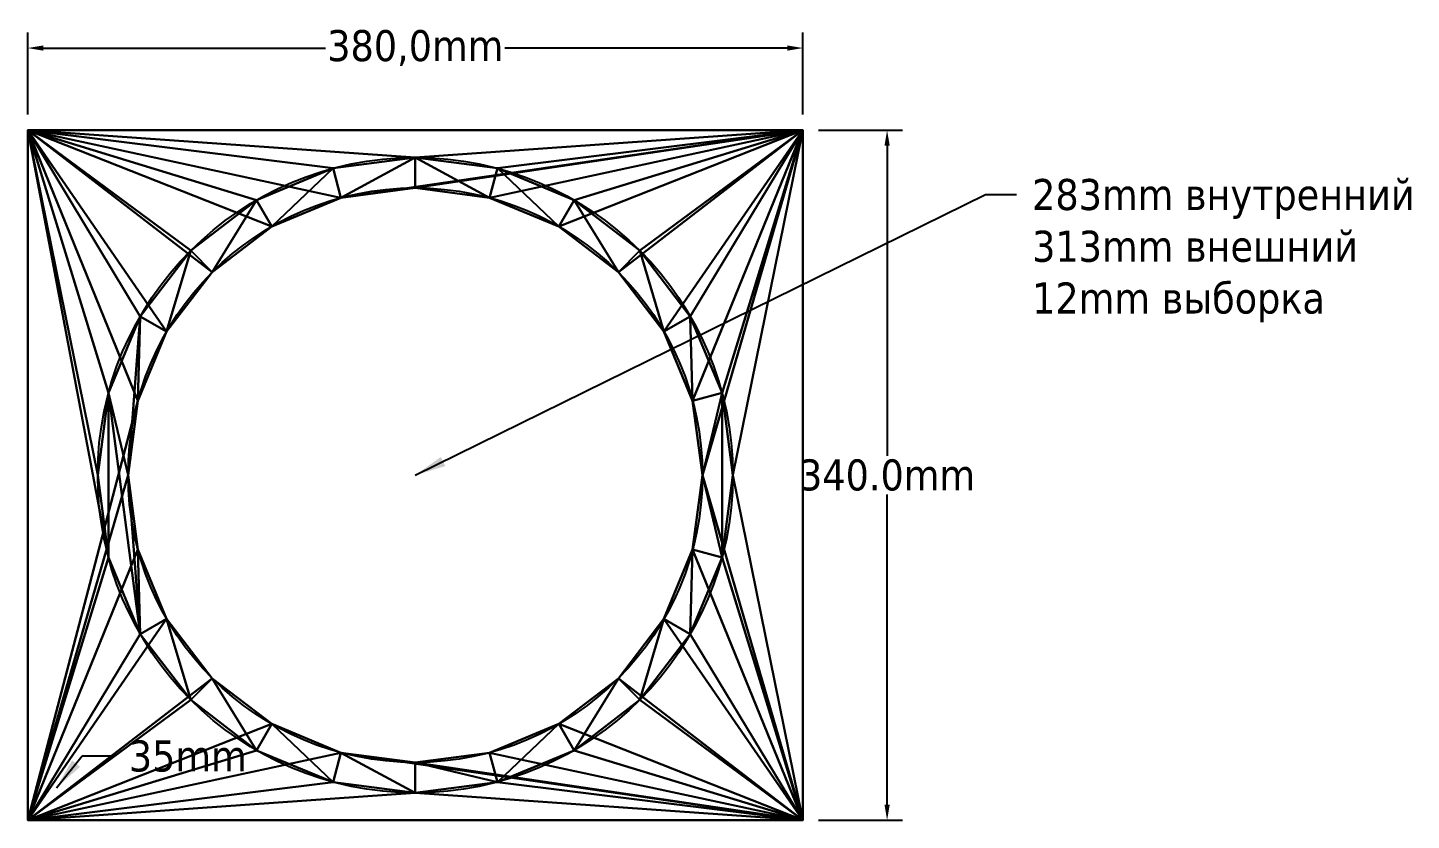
# Model space of a CAD drawing. Extents: x -115 to 1866, y 25 to 1268.
# Drawn here: x 1185 to 1866, y 470 to 860 of the extents above; entities that cross this region are included whole.
import ezdxf

# ---------------------------------------------------------------- set-up
doc = ezdxf.new("R2010")
doc.units = 0
doc.layers.get('0').update_dxf_attribs({"color": 13, "linetype": 'CONTINUOUS'})
doc.layers.get('DEFPOINTS').update_dxf_attribs({"linetype": 'CONTINUOUS'})
doc.styles.add('TAHOMA', font='Tahoma.ttf')
doc.dimstyles.new('DIMSTYLE3', dxfattribs={"dimtxt": 15.291403, "dimasz": 7.645701, "dimexe": 7.645701, "dimexo": 7.645701, "dimgap": 1.52914, "dimtad": 0, "dimtih": 1, "dimtoh": 1, "dimdec": 1, "dimzin": 0, "dimtxsty": 'TAHOMA', "dimcen": 0.09, "dimazin": 3, "dimtfac": 1, "dimtdec": 4, "dimtofl": 0, "dimtmove": 0, "dimatfit": 3, "dimtolj": 1, "dimtzin": 0})
doc.dimstyles.get("Standard").update_dxf_attribs({"dimtxt": 0.18, "dimasz": 0.18, "dimexe": 0.18, "dimexo": 0.0625, "dimgap": 0.09, "dimtad": 0, "dimtih": 1, "dimtoh": 1, "dimdec": 4, "dimzin": 0, "dimtxsty": 'STANDARD', "dimcen": 0.09, "dimazin": 3, "dimtfac": 1, "dimtdec": 4, "dimtofl": 0, "dimtmove": 0, "dimatfit": 3, "dimtolj": 1, "dimtzin": 0})

# ---------------------------------------------------------------- blocks, each defined once
blk = doc.blocks.new('__________10')
for p, q in [((0, 340), (0, 0)), ((382, 340), (0, 340)), ((382, 340, 35), (0, 340, 35)), ((0, 340, 35), (0, 0, 35)), ((0, 340), (0, 340, 35)), ((382, 0), (382, 340)), ((382, 0, 35), (382, 340, 35)), ((382, 340), (382, 340, 35)), ((150.49, 321.17, 35), (150.49, 321.17, 23)), ((191, 326.5, 35), (191, 326.5, 23)), ((231.51, 321.17, 35), (231.51, 321.17, 23)), ((191, 311.5, 23), (191, 311.5)), ((112.75, 305.53, 35), (112.75, 305.53, 23)), ((154.38, 306.68, 23), (154.38, 306.68)), ((227.62, 306.68, 23), (227.62, 306.68)), ((269.25, 305.53, 35), (269.25, 305.53, 23)), ((120.25, 292.54, 23), (120.25, 292.54)), ((261.75, 292.54, 23), (261.75, 292.54)), ((80.34, 280.66, 35), (80.34, 280.66, 23)), ((301.66, 280.66, 35), (301.66, 280.66, 23)), ((90.94, 270.06, 23), (90.94, 270.06)), ((291.06, 270.06, 23), (291.06, 270.06)), ((55.47, 248.25, 35), (55.47, 248.25, 23)), ((326.53, 248.25, 35), (326.53, 248.25, 23)), ((68.46, 240.75, 23), (68.46, 240.75)), ((313.54, 240.75, 23), (313.54, 240.75)), ((39.83, 210.51, 35), (39.83, 210.51, 23)), ((54.32, 206.62, 23), (54.32, 206.62)), ((327.68, 206.62, 23), (327.68, 206.62)), ((342.17, 210.51, 35), (342.17, 210.51, 23)), ((34.5, 170, 35), (34.5, 170, 23)), ((49.5, 170, 23), (49.5, 170)), ((332.5, 170, 23), (332.5, 170)), ((347.5, 170, 35), (347.5, 170, 23)), ((54.32, 133.38, 23), (54.32, 133.38)), ((327.68, 133.38, 23), (327.68, 133.38)), ((39.83, 129.49, 35), (39.83, 129.49, 23)), ((342.17, 129.49, 35), (342.17, 129.49, 23)), ((68.46, 99.25, 23), (68.46, 99.25)), ((313.54, 99.25, 23), (313.54, 99.25)), ((55.47, 91.75, 35), (55.47, 91.75, 23)), ((326.53, 91.75, 35), (326.53, 91.75, 23)), ((90.94, 69.94, 23), (90.94, 69.94)), ((291.06, 69.94, 23), (291.06, 69.94)), ((80.34, 59.34, 35), (80.34, 59.34, 23)), ((301.66, 59.34, 35), (301.66, 59.34, 23)), ((120.25, 47.46, 23), (120.25, 47.46)), ((261.75, 47.46, 23), (261.75, 47.46)), ((112.75, 34.47, 35), (112.75, 34.47, 23)), ((269.25, 34.47, 35), (269.25, 34.47, 23)), ((154.38, 33.32, 23), (154.38, 33.32)), ((191, 28.5, 23), (191, 28.5)), ((227.62, 33.32, 23), (227.62, 33.32)), ((150.49, 18.83, 35), (150.49, 18.83, 23)), ((231.51, 18.83, 35), (231.51, 18.83, 23)), ((191, 13.5, 35), (191, 13.5, 23)), ((0, 0), (382, 0)), ((0, 0), (0, 0, 35)), ((0, 0, 35), (382, 0, 35)), ((382, 0), (382, 0, 35))]:
    blk.add_line(p, q)
for centre, radius in [((191, 170, 35), 156.5), ((191, 170, 23), 156.5), ((191, 170), 141.5), ((191, 170, 23), 141.5)]:
    blk.add_circle(centre, radius)
at = {"color": 23}
mesh = blk.add_polyface(dxfattribs=at)
corners = [(0, 340), (54.32, 206.62), (0, 0), (68.46, 240.75), (90.94, 270.06), (120.25, 292.54), (154.38, 306.68), (382, 340), (49.5, 170), (191, 311.5), (227.62, 306.68), (261.75, 292.54), (291.06, 270.06), (313.54, 240.75), (327.68, 206.62), (332.5, 170), (154.38, 33.32), (382, 0), (120.25, 47.46), (90.94, 69.94), (68.46, 99.25), (54.32, 133.38), (191, 28.5), (227.62, 33.32), (261.75, 47.46), (291.06, 69.94), (313.54, 99.25), (327.68, 133.38)]
mesh.append_faces([[corners[k] for k in face] for face in [(0, 1, 2), (1, 0, 3), (3, 0, 4), (4, 0, 5), (5, 0, 6), (6, 7, 9), (9, 7, 10), (10, 7, 11), (11, 7, 12), (12, 7, 13), (13, 7, 14), (14, 7, 15), (2, 16, 17), (16, 2, 18), (18, 2, 19), (19, 2, 20), (20, 2, 21), (21, 2, 8), (17, 15, 7)]], dxfattribs={"vtx0": -1, "vtx1": -1, "color": 23})
mesh.append_faces([[corners[k] for k in face] for face in [(6, 0, 7), (2, 1, 8), (17, 16, 22), (17, 22, 23), (17, 23, 24), (17, 24, 25), (17, 25, 26), (17, 26, 27), (17, 27, 15)]], dxfattribs={"vtx0": -1, "vtx2": -1, "color": 23})
mesh = blk.add_polyface(dxfattribs=at)
corners = [(0, 0, 35), (39.83, 129.49, 35), (0, 340, 35), (55.47, 91.75, 35), (80.34, 59.34, 35), (112.75, 34.47, 35), (150.49, 18.83, 35), (191, 13.5, 35), (382, 0, 35), (34.5, 170, 35), (231.51, 18.83, 35), (269.25, 34.47, 35), (301.66, 59.34, 35), (326.53, 91.75, 35), (342.17, 129.49, 35), (347.5, 170, 35), (191, 326.5, 35), (382, 340, 35), (150.49, 321.17, 35), (112.75, 305.53, 35), (80.34, 280.66, 35), (55.47, 248.25, 35), (39.83, 210.51, 35), (231.51, 321.17, 35), (269.25, 305.53, 35), (301.66, 280.66, 35), (326.53, 248.25, 35), (342.17, 210.51, 35)]
mesh.append_faces([[corners[k] for k in face] for face in [(0, 1, 2), (1, 0, 3), (3, 0, 4), (4, 0, 5), (5, 0, 6), (6, 0, 7), (7, 8, 10), (10, 8, 11), (11, 8, 12), (12, 8, 13), (13, 8, 14), (14, 8, 15), (2, 16, 17), (16, 2, 18), (18, 2, 19), (19, 2, 20), (20, 2, 21), (21, 2, 22), (22, 2, 9), (17, 15, 8)]], dxfattribs={"vtx0": -1, "vtx1": -1, "color": 23})
mesh.append_faces([[corners[k] for k in face] for face in [(7, 0, 8), (2, 1, 9), (17, 16, 23), (17, 23, 24), (17, 24, 25), (17, 25, 26), (17, 26, 27), (17, 27, 15)]], dxfattribs={"vtx0": -1, "vtx2": -1, "color": 23})
at = {"color": 43}
mesh = blk.add_polyface(dxfattribs=at)
corners = [(0, 340, 35), (382, 340), (0, 340), (382, 340, 35)]
mesh.append_faces([[corners[k] for k in face] for face in [(0, 1, 2), (1, 0, 3)]], dxfattribs={"vtx0": -1, "color": 43})
mesh = blk.add_polyface(dxfattribs=at)
corners = [(0, 340, 35), (0, 0), (0, 0, 35), (0, 340)]
mesh.append_faces([[corners[k] for k in face] for face in [(0, 1, 2), (1, 0, 3)]], dxfattribs={"vtx0": -1, "color": 43})
mesh = blk.add_polyface(dxfattribs=at)
corners = [(382, 340), (382, 0, 35), (382, 0), (382, 340, 35)]
mesh.append_faces([[corners[k] for k in face] for face in [(0, 1, 2), (1, 0, 3)]], dxfattribs={"vtx0": -1, "color": 43})
at = {"color": 23}
mesh = blk.add_polyface(dxfattribs=at)
corners = [(39.83, 129.49, 23), (39.83, 210.51, 23), (34.5, 170, 23), (55.47, 91.75, 23), (49.5, 170, 23), (54.32, 133.38, 23), (68.46, 99.25, 23), (80.34, 59.34, 23), (90.94, 69.94, 23), (112.75, 34.47, 23), (120.25, 47.46, 23), (150.49, 18.83, 23), (154.38, 33.32, 23), (191, 13.5, 23), (191, 28.5, 23), (231.51, 18.83, 23), (227.62, 33.32, 23), (261.75, 47.46, 23), (269.25, 34.47, 23), (291.06, 69.94, 23), (301.66, 59.34, 23), (313.54, 99.25, 23), (326.53, 91.75, 23), (327.68, 133.38, 23), (342.17, 129.49, 23), (332.5, 170, 23), (55.47, 248.25, 23), (54.32, 206.62, 23), (68.46, 240.75, 23), (80.34, 280.66, 23), (90.94, 270.06, 23), (112.75, 305.53, 23), (120.25, 292.54, 23), (150.49, 321.17, 23), (154.38, 306.68, 23), (191, 326.5, 23), (191, 311.5, 23), (227.62, 306.68, 23), (231.51, 321.17, 23), (261.75, 292.54, 23), (269.25, 305.53, 23), (291.06, 270.06, 23), (301.66, 280.66, 23), (313.54, 240.75, 23), (326.53, 248.25, 23), (327.68, 206.62, 23), (342.17, 210.51, 23), (347.5, 170, 23)]
mesh.append_faces([[corners[k] for k in face] for face in [(0, 1, 2), (46, 24, 47)]], dxfattribs={"vtx0": -1, "color": 23})
mesh.append_faces([[corners[k] for k in face] for face in [(4, 3, 5), (5, 3, 6), (6, 7, 8), (8, 9, 10), (10, 11, 12), (12, 13, 14), (14, 15, 16), (16, 15, 17), (17, 18, 19), (19, 20, 21), (21, 22, 23), (23, 24, 25), (26, 28, 29), (29, 30, 31), (31, 32, 33), (33, 34, 35), (35, 37, 38), (38, 39, 40), (40, 41, 42), (42, 43, 44), (44, 45, 46)]], dxfattribs={"vtx0": -1, "vtx1": -1, "color": 23})
mesh.append_faces([[corners[k] for k in face] for face in [(1, 3, 4), (46, 25, 24)]], dxfattribs={"vtx0": -1, "vtx1": -1, "vtx2": -1, "color": 23})
mesh.append_faces([[corners[k] for k in face] for face in [(1, 0, 3), (6, 3, 7), (8, 7, 9), (10, 9, 11), (12, 11, 13), (14, 13, 15), (17, 15, 18), (19, 18, 20), (21, 20, 22), (23, 22, 24), (4, 26, 1), (26, 4, 27), (26, 27, 28), (29, 28, 30), (31, 30, 32), (33, 32, 34), (35, 34, 36), (35, 36, 37), (38, 37, 39), (40, 39, 41), (42, 41, 43), (44, 43, 45), (46, 45, 25)]], dxfattribs={"vtx0": -1, "vtx2": -1, "color": 23})
mesh = blk.add_polyface(dxfattribs=at)
corners = [(150.49, 321.17, 35), (112.75, 305.53, 23), (150.49, 321.17, 23), (112.75, 305.53, 35)]
mesh.append_faces([[corners[k] for k in face] for face in [(0, 1, 2), (1, 0, 3)]], dxfattribs={"vtx0": -1, "color": 23})
mesh = blk.add_polyface(dxfattribs=at)
corners = [(191, 326.5, 35), (150.49, 321.17, 23), (191, 326.5, 23), (150.49, 321.17, 35)]
mesh.append_faces([[corners[k] for k in face] for face in [(0, 1, 2), (1, 0, 3)]], dxfattribs={"vtx0": -1, "color": 23})
mesh = blk.add_polyface(dxfattribs=at)
corners = [(231.51, 321.17, 35), (191, 326.5, 23), (231.51, 321.17, 23), (191, 326.5, 35)]
mesh.append_faces([[corners[k] for k in face] for face in [(0, 1, 2), (1, 0, 3)]], dxfattribs={"vtx0": -1, "color": 23})
mesh = blk.add_polyface(dxfattribs=at)
corners = [(269.25, 305.53, 35), (231.51, 321.17, 23), (269.25, 305.53, 23), (231.51, 321.17, 35)]
mesh.append_faces([[corners[k] for k in face] for face in [(0, 1, 2), (1, 0, 3)]], dxfattribs={"vtx0": -1, "color": 23})
at = {"color": 43}
mesh = blk.add_polyface(dxfattribs=at)
corners = [(191, 311.5, 23), (154.38, 306.68), (191, 311.5), (154.38, 306.68, 23)]
mesh.append_faces([[corners[k] for k in face] for face in [(0, 1, 2), (1, 0, 3)]], dxfattribs={"vtx0": -1, "color": 43})
mesh = blk.add_polyface(dxfattribs=at)
corners = [(227.62, 306.68, 23), (191, 311.5), (227.62, 306.68), (191, 311.5, 23)]
mesh.append_faces([[corners[k] for k in face] for face in [(0, 1, 2), (1, 0, 3)]], dxfattribs={"vtx0": -1, "color": 43})
at = {"color": 23}
mesh = blk.add_polyface(dxfattribs=at)
corners = [(112.75, 305.53, 35), (80.34, 280.66, 23), (112.75, 305.53, 23), (80.34, 280.66, 35)]
mesh.append_faces([[corners[k] for k in face] for face in [(0, 1, 2), (1, 0, 3)]], dxfattribs={"vtx0": -1, "color": 23})
at = {"color": 43}
mesh = blk.add_polyface(dxfattribs=at)
corners = [(154.38, 306.68, 23), (120.25, 292.54), (154.38, 306.68), (120.25, 292.54, 23)]
mesh.append_faces([[corners[k] for k in face] for face in [(0, 1, 2), (1, 0, 3)]], dxfattribs={"vtx0": -1, "color": 43})
mesh = blk.add_polyface(dxfattribs=at)
corners = [(261.75, 292.54, 23), (227.62, 306.68), (261.75, 292.54), (227.62, 306.68, 23)]
mesh.append_faces([[corners[k] for k in face] for face in [(0, 1, 2), (1, 0, 3)]], dxfattribs={"vtx0": -1, "color": 43})
at = {"color": 23}
mesh = blk.add_polyface(dxfattribs=at)
corners = [(301.66, 280.66, 35), (269.25, 305.53, 23), (301.66, 280.66, 23), (269.25, 305.53, 35)]
mesh.append_faces([[corners[k] for k in face] for face in [(0, 1, 2), (1, 0, 3)]], dxfattribs={"vtx0": -1, "color": 23})
at = {"color": 43}
mesh = blk.add_polyface(dxfattribs=at)
corners = [(120.25, 292.54, 23), (90.94, 270.06), (120.25, 292.54), (90.94, 270.06, 23)]
mesh.append_faces([[corners[k] for k in face] for face in [(0, 1, 2), (1, 0, 3)]], dxfattribs={"vtx0": -1, "color": 43})
mesh = blk.add_polyface(dxfattribs=at)
corners = [(291.06, 270.06, 23), (261.75, 292.54), (291.06, 270.06), (261.75, 292.54, 23)]
mesh.append_faces([[corners[k] for k in face] for face in [(0, 1, 2), (1, 0, 3)]], dxfattribs={"vtx0": -1, "color": 43})
at = {"color": 23}
mesh = blk.add_polyface(dxfattribs=at)
corners = [(80.34, 280.66, 23), (55.47, 248.25, 35), (55.47, 248.25, 23), (80.34, 280.66, 35)]
mesh.append_faces([[corners[k] for k in face] for face in [(0, 1, 2), (1, 0, 3)]], dxfattribs={"vtx0": -1, "color": 23})
mesh = blk.add_polyface(dxfattribs=at)
corners = [(301.66, 280.66, 35), (326.53, 248.25, 23), (326.53, 248.25, 35), (301.66, 280.66, 23)]
mesh.append_faces([[corners[k] for k in face] for face in [(0, 1, 2), (1, 0, 3)]], dxfattribs={"vtx0": -1, "color": 23})
at = {"color": 43}
mesh = blk.add_polyface(dxfattribs=at)
corners = [(90.94, 270.06), (68.46, 240.75, 23), (68.46, 240.75), (90.94, 270.06, 23)]
mesh.append_faces([[corners[k] for k in face] for face in [(0, 1, 2), (1, 0, 3)]], dxfattribs={"vtx0": -1, "color": 43})
mesh = blk.add_polyface(dxfattribs=at)
corners = [(291.06, 270.06, 23), (313.54, 240.75), (313.54, 240.75, 23), (291.06, 270.06)]
mesh.append_faces([[corners[k] for k in face] for face in [(0, 1, 2), (1, 0, 3)]], dxfattribs={"vtx0": -1, "color": 43})
at = {"color": 23}
mesh = blk.add_polyface(dxfattribs=at)
corners = [(55.47, 248.25, 23), (39.83, 210.51, 35), (39.83, 210.51, 23), (55.47, 248.25, 35)]
mesh.append_faces([[corners[k] for k in face] for face in [(0, 1, 2), (1, 0, 3)]], dxfattribs={"vtx0": -1, "color": 23})
mesh = blk.add_polyface(dxfattribs=at)
corners = [(326.53, 248.25, 35), (342.17, 210.51, 23), (342.17, 210.51, 35), (326.53, 248.25, 23)]
mesh.append_faces([[corners[k] for k in face] for face in [(0, 1, 2), (1, 0, 3)]], dxfattribs={"vtx0": -1, "color": 23})
at = {"color": 43}
mesh = blk.add_polyface(dxfattribs=at)
corners = [(68.46, 240.75), (54.32, 206.62, 23), (54.32, 206.62), (68.46, 240.75, 23)]
mesh.append_faces([[corners[k] for k in face] for face in [(0, 1, 2), (1, 0, 3)]], dxfattribs={"vtx0": -1, "color": 43})
mesh = blk.add_polyface(dxfattribs=at)
corners = [(313.54, 240.75, 23), (327.68, 206.62), (327.68, 206.62, 23), (313.54, 240.75)]
mesh.append_faces([[corners[k] for k in face] for face in [(0, 1, 2), (1, 0, 3)]], dxfattribs={"vtx0": -1, "color": 43})
at = {"color": 23}
mesh = blk.add_polyface(dxfattribs=at)
corners = [(39.83, 210.51, 23), (34.5, 170, 35), (34.5, 170, 23), (39.83, 210.51, 35)]
mesh.append_faces([[corners[k] for k in face] for face in [(0, 1, 2), (1, 0, 3)]], dxfattribs={"vtx0": -1, "color": 23})
at = {"color": 43}
mesh = blk.add_polyface(dxfattribs=at)
corners = [(54.32, 206.62), (49.5, 170, 23), (49.5, 170), (54.32, 206.62, 23)]
mesh.append_faces([[corners[k] for k in face] for face in [(0, 1, 2), (1, 0, 3)]], dxfattribs={"vtx0": -1, "color": 43})
mesh = blk.add_polyface(dxfattribs=at)
corners = [(327.68, 206.62, 23), (332.5, 170), (332.5, 170, 23), (327.68, 206.62)]
mesh.append_faces([[corners[k] for k in face] for face in [(0, 1, 2), (1, 0, 3)]], dxfattribs={"vtx0": -1, "color": 43})
at = {"color": 23}
mesh = blk.add_polyface(dxfattribs=at)
corners = [(342.17, 210.51, 35), (347.5, 170, 23), (347.5, 170, 35), (342.17, 210.51, 23)]
mesh.append_faces([[corners[k] for k in face] for face in [(0, 1, 2), (1, 0, 3)]], dxfattribs={"vtx0": -1, "color": 23})
mesh = blk.add_polyface(dxfattribs=at)
corners = [(34.5, 170, 23), (39.83, 129.49, 35), (39.83, 129.49, 23), (34.5, 170, 35)]
mesh.append_faces([[corners[k] for k in face] for face in [(0, 1, 2), (1, 0, 3)]], dxfattribs={"vtx0": -1, "color": 23})
at = {"color": 43}
mesh = blk.add_polyface(dxfattribs=at)
corners = [(49.5, 170), (54.32, 133.38, 23), (54.32, 133.38), (49.5, 170, 23)]
mesh.append_faces([[corners[k] for k in face] for face in [(0, 1, 2), (1, 0, 3)]], dxfattribs={"vtx0": -1, "color": 43})
mesh = blk.add_polyface(dxfattribs=at)
corners = [(332.5, 170, 23), (327.68, 133.38), (327.68, 133.38, 23), (332.5, 170)]
mesh.append_faces([[corners[k] for k in face] for face in [(0, 1, 2), (1, 0, 3)]], dxfattribs={"vtx0": -1, "color": 43})
at = {"color": 23}
mesh = blk.add_polyface(dxfattribs=at)
corners = [(347.5, 170, 35), (342.17, 129.49, 23), (342.17, 129.49, 35), (347.5, 170, 23)]
mesh.append_faces([[corners[k] for k in face] for face in [(0, 1, 2), (1, 0, 3)]], dxfattribs={"vtx0": -1, "color": 23})
at = {"color": 43}
mesh = blk.add_polyface(dxfattribs=at)
corners = [(54.32, 133.38), (68.46, 99.25, 23), (68.46, 99.25), (54.32, 133.38, 23)]
mesh.append_faces([[corners[k] for k in face] for face in [(0, 1, 2), (1, 0, 3)]], dxfattribs={"vtx0": -1, "color": 43})
mesh = blk.add_polyface(dxfattribs=at)
corners = [(327.68, 133.38, 23), (313.54, 99.25), (313.54, 99.25, 23), (327.68, 133.38)]
mesh.append_faces([[corners[k] for k in face] for face in [(0, 1, 2), (1, 0, 3)]], dxfattribs={"vtx0": -1, "color": 43})
at = {"color": 23}
mesh = blk.add_polyface(dxfattribs=at)
corners = [(39.83, 129.49, 23), (55.47, 91.75, 35), (55.47, 91.75, 23), (39.83, 129.49, 35)]
mesh.append_faces([[corners[k] for k in face] for face in [(0, 1, 2), (1, 0, 3)]], dxfattribs={"vtx0": -1, "color": 23})
mesh = blk.add_polyface(dxfattribs=at)
corners = [(342.17, 129.49, 35), (326.53, 91.75, 23), (326.53, 91.75, 35), (342.17, 129.49, 23)]
mesh.append_faces([[corners[k] for k in face] for face in [(0, 1, 2), (1, 0, 3)]], dxfattribs={"vtx0": -1, "color": 23})
at = {"color": 43}
mesh = blk.add_polyface(dxfattribs=at)
corners = [(68.46, 99.25), (90.94, 69.94, 23), (90.94, 69.94), (68.46, 99.25, 23)]
mesh.append_faces([[corners[k] for k in face] for face in [(0, 1, 2), (1, 0, 3)]], dxfattribs={"vtx0": -1, "color": 43})
mesh = blk.add_polyface(dxfattribs=at)
corners = [(313.54, 99.25, 23), (291.06, 69.94), (291.06, 69.94, 23), (313.54, 99.25)]
mesh.append_faces([[corners[k] for k in face] for face in [(0, 1, 2), (1, 0, 3)]], dxfattribs={"vtx0": -1, "color": 43})
at = {"color": 23}
mesh = blk.add_polyface(dxfattribs=at)
corners = [(55.47, 91.75, 23), (80.34, 59.34, 35), (80.34, 59.34, 23), (55.47, 91.75, 35)]
mesh.append_faces([[corners[k] for k in face] for face in [(0, 1, 2), (1, 0, 3)]], dxfattribs={"vtx0": -1, "color": 23})
mesh = blk.add_polyface(dxfattribs=at)
corners = [(326.53, 91.75, 35), (301.66, 59.34, 23), (301.66, 59.34, 35), (326.53, 91.75, 23)]
mesh.append_faces([[corners[k] for k in face] for face in [(0, 1, 2), (1, 0, 3)]], dxfattribs={"vtx0": -1, "color": 23})
at = {"color": 43}
mesh = blk.add_polyface(dxfattribs=at)
corners = [(90.94, 69.94, 23), (120.25, 47.46), (90.94, 69.94), (120.25, 47.46, 23)]
mesh.append_faces([[corners[k] for k in face] for face in [(0, 1, 2), (1, 0, 3)]], dxfattribs={"vtx0": -1, "color": 43})
mesh = blk.add_polyface(dxfattribs=at)
corners = [(261.75, 47.46, 23), (291.06, 69.94), (261.75, 47.46), (291.06, 69.94, 23)]
mesh.append_faces([[corners[k] for k in face] for face in [(0, 1, 2), (1, 0, 3)]], dxfattribs={"vtx0": -1, "color": 43})
at = {"color": 23}
mesh = blk.add_polyface(dxfattribs=at)
corners = [(80.34, 59.34, 35), (112.75, 34.47, 23), (80.34, 59.34, 23), (112.75, 34.47, 35)]
mesh.append_faces([[corners[k] for k in face] for face in [(0, 1, 2), (1, 0, 3)]], dxfattribs={"vtx0": -1, "color": 23})
mesh = blk.add_polyface(dxfattribs=at)
corners = [(269.25, 34.47, 35), (301.66, 59.34, 23), (269.25, 34.47, 23), (301.66, 59.34, 35)]
mesh.append_faces([[corners[k] for k in face] for face in [(0, 1, 2), (1, 0, 3)]], dxfattribs={"vtx0": -1, "color": 23})
at = {"color": 43}
mesh = blk.add_polyface(dxfattribs=at)
corners = [(120.25, 47.46, 23), (154.38, 33.32), (120.25, 47.46), (154.38, 33.32, 23)]
mesh.append_faces([[corners[k] for k in face] for face in [(0, 1, 2), (1, 0, 3)]], dxfattribs={"vtx0": -1, "color": 43})
mesh = blk.add_polyface(dxfattribs=at)
corners = [(227.62, 33.32, 23), (261.75, 47.46), (227.62, 33.32), (261.75, 47.46, 23)]
mesh.append_faces([[corners[k] for k in face] for face in [(0, 1, 2), (1, 0, 3)]], dxfattribs={"vtx0": -1, "color": 43})
at = {"color": 23}
mesh = blk.add_polyface(dxfattribs=at)
corners = [(112.75, 34.47, 35), (150.49, 18.83, 23), (112.75, 34.47, 23), (150.49, 18.83, 35)]
mesh.append_faces([[corners[k] for k in face] for face in [(0, 1, 2), (1, 0, 3)]], dxfattribs={"vtx0": -1, "color": 23})
mesh = blk.add_polyface(dxfattribs=at)
corners = [(231.51, 18.83, 35), (269.25, 34.47, 23), (231.51, 18.83, 23), (269.25, 34.47, 35)]
mesh.append_faces([[corners[k] for k in face] for face in [(0, 1, 2), (1, 0, 3)]], dxfattribs={"vtx0": -1, "color": 23})
at = {"color": 43}
mesh = blk.add_polyface(dxfattribs=at)
corners = [(154.38, 33.32, 23), (191, 28.5), (154.38, 33.32), (191, 28.5, 23)]
mesh.append_faces([[corners[k] for k in face] for face in [(0, 1, 2), (1, 0, 3)]], dxfattribs={"vtx0": -1, "color": 43})
mesh = blk.add_polyface(dxfattribs=at)
corners = [(191, 28.5, 23), (227.62, 33.32), (191, 28.5), (227.62, 33.32, 23)]
mesh.append_faces([[corners[k] for k in face] for face in [(0, 1, 2), (1, 0, 3)]], dxfattribs={"vtx0": -1, "color": 43})
at = {"color": 23}
mesh = blk.add_polyface(dxfattribs=at)
corners = [(150.49, 18.83, 35), (191, 13.5, 23), (150.49, 18.83, 23), (191, 13.5, 35)]
mesh.append_faces([[corners[k] for k in face] for face in [(0, 1, 2), (1, 0, 3)]], dxfattribs={"vtx0": -1, "color": 23})
mesh = blk.add_polyface(dxfattribs=at)
corners = [(191, 13.5, 35), (231.51, 18.83, 23), (191, 13.5, 23), (231.51, 18.83, 35)]
mesh.append_faces([[corners[k] for k in face] for face in [(0, 1, 2), (1, 0, 3)]], dxfattribs={"vtx0": -1, "color": 23})
at = {"color": 43}
mesh = blk.add_polyface(dxfattribs=at)
corners = [(382, 0, 35), (0, 0), (382, 0), (0, 0, 35)]
mesh.append_faces([[corners[k] for k in face] for face in [(0, 1, 2), (1, 0, 3)]], dxfattribs={"vtx0": -1, "color": 43})
blk = doc.blocks.new('__________2')
blk.add_blockref('__________10', (0, 0))
blk = doc.blocks.new('*D20')
at = {"color": 0}
for p, q in [((1184.54, 817.24), (1184.54, 857.65)), ((1566.54, 817.24), (1566.54, 857.65)), ((1192.18, 850), (1331.35, 850)), ((1558.89, 850), (1419.72, 850))]:
    blk.add_line(p, q, dxfattribs=at)
for points in [[(1192.18, 851.28), (1192.18, 848.73), (1184.54, 850)], [(1558.89, 848.73), (1558.89, 851.28), (1566.54, 850)]]:
    blk.add_solid(points, dxfattribs=at)
at = {"layer": 'DEFPOINTS', "color": 0}
for p in [(1566.54, 850), (1184.54, 809.59), (1566.54, 809.59)]:
    blk.add_point(p, dxfattribs=at)
at = {"color": 0, "insert": (1375.54, 850), "char_height": 15.2914, "attachment_point": 5, "style": 'TAHOMA'}
blk.add_mtext('\\A1;380,0mm', dxfattribs=at)
blk = doc.blocks.new('*D21')
at = {"color": 0}
for p, q in [((1574.18, 809.59), (1615.68, 809.59)), ((1608.03, 801.94), (1608.03, 649.08)), ((1608.03, 477.24), (1608.03, 630.1)), ((1574.18, 469.59), (1615.68, 469.59))]:
    blk.add_line(p, q, dxfattribs=at)
for points in [[(1609.31, 801.94), (1606.76, 801.94), (1608.03, 809.59)], [(1606.76, 477.24), (1609.31, 477.24), (1608.03, 469.59)]]:
    blk.add_solid(points, dxfattribs=at)
at = {"layer": 'DEFPOINTS', "color": 0}
for p in [(1566.54, 809.59), (1566.54, 469.59), (1608.03, 469.59)]:
    blk.add_point(p, dxfattribs=at)
at = {"color": 0, "insert": (1608.03, 639.59), "char_height": 15.2914, "attachment_point": 5, "style": 'TAHOMA'}
blk.add_mtext('\\A1;340.0mm', dxfattribs=at)

msp = doc.modelspace()

# ---------------------------------------------------------------- block references
msp.add_blockref('__________2', (1184.54, 469.59))

# ---------------------------------------------------------------- texts
at = {"color": 49, "attachment_point": 1, "style": 'TAHOMA'}
for s, insert, char_height in [('283mm внутренний\\P313mm внешний\\P12mm выборка', (1679.49, 785.51, 35), 15.2914), ('35mm', (1234.38, 508.94, 35), 15.291)]:
    msp.add_mtext(s, dxfattribs=dict(at, insert=insert, char_height=char_height))

# ---------------------------------------------------------------- dimensions: what is measured, and where the dimension line sits
at = {"color": 49}
dim = msp.add_linear_dim(base=(1566.54, 850, 35), p1=(1184.54, 809.59, 35), p2=(1566.54, 809.59, 35), text='380,0mm', dimstyle='DIMSTYLE3', override={"dimpost": 'mm'}, dxfattribs=at)
dim.commit()
dim.dimension.update_dxf_attribs({"geometry": '*D20', "text_midpoint": (1375.54, 850, 35)})
dim = msp.add_linear_dim(base=(1608.03, 469.59, 35), p1=(1566.54, 809.59, 35), p2=(1566.54, 469.59, 35), angle=90, dimstyle='DIMSTYLE3', override={"dimpost": 'mm'}, dxfattribs=at)
dim.commit()
dim.dimension.update_dxf_attribs({"geometry": '*D21', "text_midpoint": (1608.03, 639.59, 35)})

# ---------------------------------------------------------------- leaders
for points in [[(1375.54, 639.59, -35), (1656.55, 777.86, -35), (1671.84, 777.86, -35)], [(1198.73, 485.65, -35), (1211.45, 501.29, -35), (1226.74, 501.29, -35)]]:
    msp.add_leader(points, dimstyle='STANDARD', override={"dimasz": 15.291403}, dxfattribs=at)

doc.saveas('drawing.dxf')
